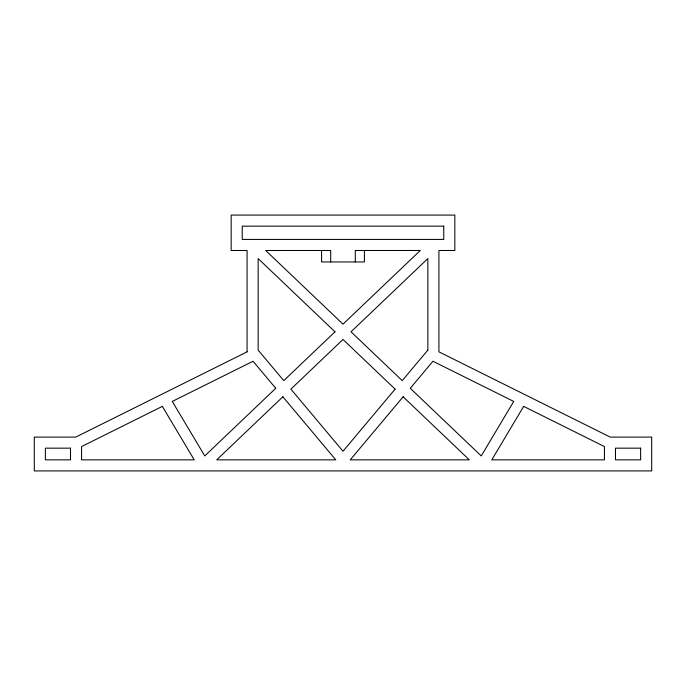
<?xml version="1.0" encoding="UTF-8"?>
<svg xmlns="http://www.w3.org/2000/svg" width="686" height="686" viewBox="0 0 686 686"><rect width="100%" height="100%" fill="white"/><g stroke="black" fill="none" stroke-linecap="round" stroke-linejoin="round"><path stroke-width="1.03" d="M364.42 250.493L364.42 261.958L321.58 261.958L321.58 250.493M355.297 261.958L355.297 250.493L420.286 250.493L343 324.161L265.714 250.493L330.703 250.493L330.703 261.958M513.72 401.43L481.238 455.941L410.262 388.285L432.943 361.248L513.72 401.43M523.658 406.378L491.785 459.852L604.426 459.852L604.426 446.569L523.658 406.378M395.11 389.125L343 451.242L290.89 389.125L343 339.459L395.11 389.125M427.85 350.1L402.236 380.627L351.018 331.81L427.85 258.579L427.85 350.1M403.136 396.782L350.22 459.852L469.301 459.852L403.136 396.782M275.738 388.285L204.762 455.941L172.28 401.43L253.057 361.248L275.738 388.285M334.982 331.81L283.764 380.627L258.15 350.1L258.15 258.579L334.982 331.81M282.864 396.782L216.699 459.852L335.78 459.852L282.864 396.782M247.08 351.849L75.752 437.102L34.3 437.102L34.3 470.922L651.7 470.922L651.7 437.102L610.248 437.102L438.92 351.849L438.92 250.493L454.835 250.493L454.835 215.078L231.165 215.078L231.165 250.493L247.08 250.493L247.08 351.849M162.342 406.378L81.574 446.569L81.574 459.852L194.215 459.852L162.342 406.378M443.765 226.148L242.235 226.148L242.235 239.423L443.765 239.423L443.765 226.148M70.504 448.164L45.37 448.164L45.37 459.852L70.504 459.852L70.504 448.164M640.63 448.164L615.496 448.164L615.496 459.852L640.63 459.852L640.63 448.164"/></g></svg>
